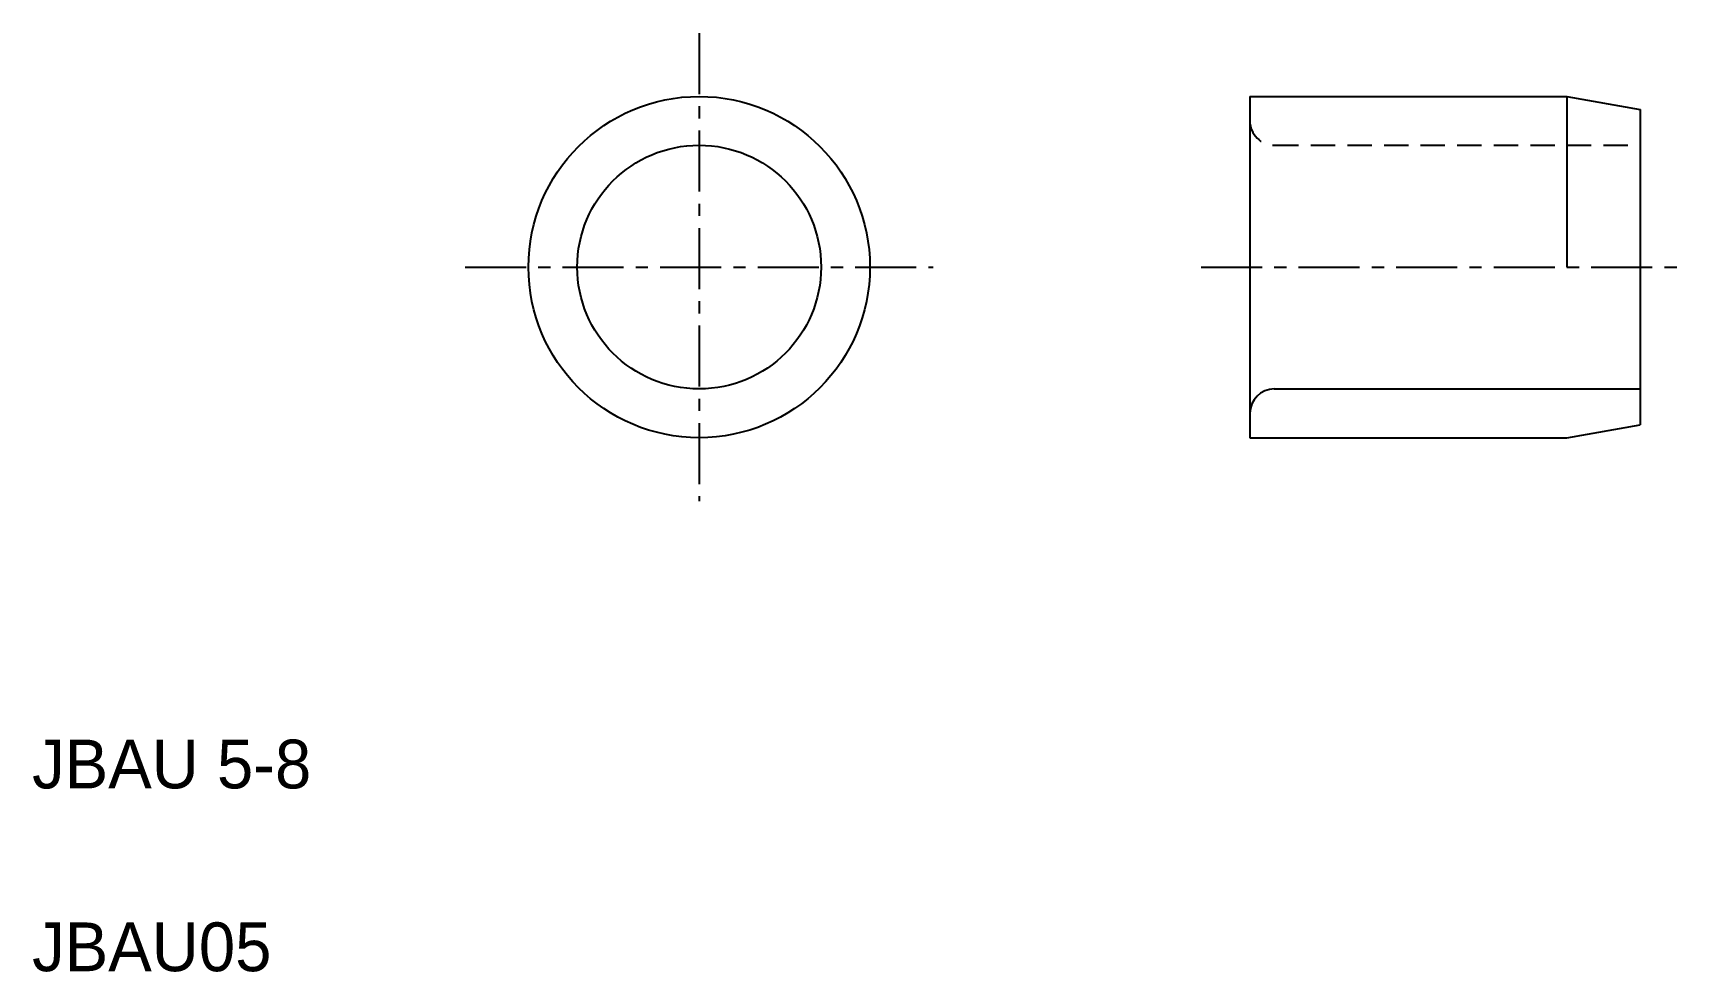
# Model space of a CAD drawing. Extents: x 57.5 to 91.5, y 62 to 81.3.
import ezdxf

# ---------------------------------------------------------------- set-up
doc = ezdxf.new("R2010")
doc.units = 0
doc.linetypes.add('CENTER', pattern=[2, 1.25, -0.25, 0.25, -0.25])
doc.linetypes.add('DASHED', pattern=[0.75, 0.5, -0.25])
doc.layers.get('0').update_dxf_attribs({"linetype": 'CONTINUOUS'})
doc.layers.add('CENTER', color=1, linetype='CENTER')

msp = doc.modelspace()

# ---------------------------------------------------------------- linework, layer by layer
at = {"color": 7, "linetype": 'CONTINUOUS'}
for p, q in [((82.466, 80.003), (88.966, 80.003)), ((82.466, 80.003), (82.466, 73.003)), ((88.966, 80.003), (88.966, 76.503)), ((88.966, 80.003), (90.466, 79.738)), ((90.466, 79.738), (90.466, 73.267)), ((82.466, 79.003), (82.466, 79.003)), ((82.466, 76.503), (82.466, 76.503)), ((82.966, 74.003), (90.466, 74.003)), ((82.466, 73.003), (88.966, 73.003)), ((88.966, 73.003), (90.466, 73.267))]:
    msp.add_line(p, q, dxfattribs=at)
at = {"color": 3, "linetype": 'DASHED'}
msp.add_line((82.966, 79.003), (90.466, 79.003), dxfattribs=at)
at = {"color": 7, "linetype": 'CONTINUOUS'}
for radius in [3.5, 2.5]:
    msp.add_circle((71.177, 76.503), radius, dxfattribs=at)
at = {"color": 3, "linetype": 'DASHED'}
msp.add_arc((82.966, 79.503), 0.5, 180, 270, dxfattribs=at)
at = {"color": 7, "linetype": 'CONTINUOUS'}
msp.add_arc((82.966, 73.503), 0.5, 90, 180, dxfattribs=at)
at = {"layer": 'CENTER', "color": 1, "linetype": 'CENTER'}
for p, q in [((71.177, 81.303), (71.177, 71.703)), ((66.377, 76.503), (75.977, 76.503)), ((81.466, 76.503), (91.466, 76.503))]:
    msp.add_line(p, q, dxfattribs=at)

# ---------------------------------------------------------------- texts
at = {"color": 7, "linetype": 'CONTINUOUS'}
for s, p in [('JBAU 5-8', (57.502, 65.809)), ('JBAU05', (57.502, 62.059))]:
    msp.add_text(s, height=1, dxfattribs=at).set_placement(p)

doc.saveas('drawing.dxf')
